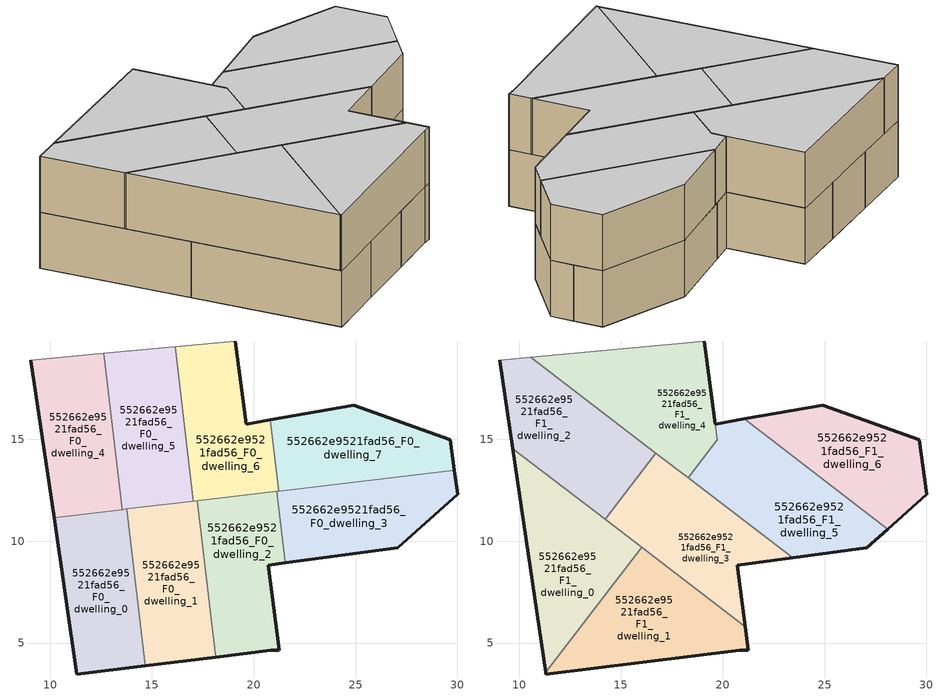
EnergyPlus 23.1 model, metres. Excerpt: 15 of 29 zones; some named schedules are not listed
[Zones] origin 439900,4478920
552662e9521fad56_F0_dwelling_0
 floor ground (EU_floor_Construction): 14.67,3.89 13.76,11.58 10.19,11.16 11.32,3.48 z0
 wall outside (EU_wall_Construction): 14.67,3.89 11.32,3.48 10.19,11.16 z0:3
 wall to 552662e9521fad56_F0_dwelling_1 (EU_wall_Construction): 13.76,11.58 14.67,3.89 z0:3
 wall to 552662e9521fad56_F0_dwelling_4 (EU_wall_Construction): 10.19,11.16 13.54,11.56 z0:3
 wall to 552662e9521fad56_F0_dwelling_5 (EU_wall_Construction): 13.54,11.56 13.76,11.58 z0:3
552662e9521fad56_F0_dwelling_1
 floor ground (EU_floor_Construction): 18.13,4.31 17.22,11.99 13.76,11.58 14.67,3.89 z0
 wall outside (EU_wall_Construction): 18.13,4.31 14.67,3.89 z0:3
 wall to 552662e9521fad56_F0_dwelling_2 (EU_wall_Construction): 17.22,11.99 18.13,4.31 z0:3
 wall to 552662e9521fad56_F0_dwelling_5 (EU_wall_Construction): 13.76,11.58 17.03,11.97 z0:3
 wall to 552662e9521fad56_F0_dwelling_6 (EU_wall_Construction): 17.03,11.97 17.22,11.99 z0:3
552662e9521fad56_F0_dwelling_2
 floor ground (EU_floor_Construction): 21.26,4.65 20.71,8.82 21.55,8.93 21.14,12.45 17.22,11.99 18.13,4.31 20.82,4.63 z0
 wall outside (EU_wall_Construction): 21.55,8.93 20.71,8.82 21.26,4.65 20.82,4.63 18.13,4.31 z0:3
 wall to 552662e9521fad56_F0_dwelling_3 (EU_wall_Construction): 21.14,12.45 21.55,8.93 z0:3
 wall to 552662e9521fad56_F0_dwelling_6 (EU_wall_Construction): 17.22,11.99 21.14,12.45 z0:3
 ceiling adiabatic (EU_roof_Construction): 21.14,12.45 21.33,10.79 19.43,12.25 z3
552662e9521fad56_F0_dwelling_3
 floor ground (EU_floor_Construction): 27.08,9.67 30.01,12.3 29.85,13.48 21.14,12.45 21.55,8.93 z0
 wall outside (EU_wall_Construction): 29.85,13.48 30.01,12.3 27.08,9.67 21.55,8.93 z0:3
 wall to 552662e9521fad56_F0_dwelling_7 (EU_wall_Construction): 21.22,12.46 29.85,13.48 z0:3
 wall to 552662e9521fad56_F0_dwelling_6 (EU_wall_Construction): 21.13,12.45 21.22,12.46 z0:3
552662e9521fad56_F0_dwelling_4
 floor ground (EU_floor_Construction): 13.54,11.56 12.63,19.23 9.06,18.89 10.19,11.16 z0
 wall outside (EU_wall_Construction): 10.19,11.16 9.06,18.89 z0:3
 wall to 552662e9521fad56_F0_dwelling_5 (EU_wall_Construction): 12.63,19.23 13.54,11.56 z0:3
 wall adiabatic (EU_wall_Construction): 9.06,18.89 12.63,19.23 z0:3
 ceiling adiabatic (EU_roof_Construction): 12.63,19.23 10.58,19.04 12.86,17.28 13.53,11.61 9.69,14.55 10.19,11.16 9.06,18.89 z3
552662e9521fad56_F0_dwelling_5
 floor ground (EU_floor_Construction): 17.03,11.97 16.13,19.56 12.63,19.23 13.54,11.56 z0
 wall to 552662e9521fad56_F0_dwelling_6 (EU_wall_Construction): 16.13,19.56 17.03,11.97 z0:3
 wall adiabatic (EU_wall_Construction): 12.63,19.23 16.13,19.56 z0:3
552662e9521fad56_F0_dwelling_6
 floor ground (EU_floor_Construction): 21.22,12.46 20.8,15.96 19.62,15.75 19.09,19.83 16.13,19.56 17.03,11.97 z0
 wall outside (EU_wall_Construction): 19.09,19.83 19.62,15.75 20.8,15.96 z0:3
 wall adiabatic (EU_wall_Construction): 16.13,19.56 19.09,19.83 z0:3
 wall to 552662e9521fad56_F0_dwelling_7 (EU_wall_Construction): 20.8,15.96 21.22,12.46 z0:3
552662e9521fad56_F0_dwelling_7
 floor ground (EU_floor_Construction): 29.85,13.48 29.66,14.97 24.92,16.68 20.8,15.96 21.22,12.46 z0
 wall outside (EU_wall_Construction): 20.8,15.96 24.92,16.68 29.66,14.97 29.85,13.48 z0:3
 ceiling adiabatic (EU_roof_Construction): 25.08,12.92 21.22,12.46 20.8,15.96 21.05,16 z3
552662e9521fad56_F1_dwelling_0
 floor to 552662e9521fad56_F0_dwelling_0 (EU_floor_Construction): 11.3,3.55 14.25,7.4 13.78,11.42 13.6,11.56 10.19,11.16 z3
 floor to 552662e9521fad56_F0_dwelling_1 (EU_floor_Construction): 14.25,7.4 16.02,9.71 13.78,11.42 z3
 floor to 552662e9521fad56_F0_dwelling_4 (EU_floor_Construction): 13.54,11.56 13.53,11.61 9.69,14.55 10.19,11.16 z3
 wall outside (EU_wall_Construction): 11.3,3.55 9.69,14.55 z3:6
 wall to 552662e9521fad56_F1_dwelling_1 (EU_wall_Construction): 16.02,9.71 11.3,3.55 z3:6
 wall to 552662e9521fad56_F1_dwelling_2 (EU_wall_Construction): 9.69,14.55 14.23,11.08 z3:6
 wall to 552662e9521fad56_F1_dwelling_3 (EU_wall_Construction): 14.23,11.08 16.02,9.71 z3:6
 ceiling to 552662e9521fad56_F2_dwelling_0 (EU_floor_Construction): 16.02,9.71 11.3,3.55 9.69,14.55 z6
552662e9521fad56_F1_dwelling_1
 floor to 552662e9521fad56_F0_dwelling_1 (EU_floor_Construction): 18.13,4.31 17.64,8.46 16.02,9.71 14.25,7.4 14.67,3.89 z3
 floor to 552662e9521fad56_F0_dwelling_0 (EU_floor_Construction): 14.67,3.89 14.25,7.4 11.3,3.55 11.32,3.48 z3
 floor to 552662e9521fad56_F0_dwelling_2 (EU_floor_Construction): 21.26,4.65 21.1,5.81 17.64,8.46 18.13,4.31 20.82,4.63 z3
 wall outside (EU_wall_Construction): 21.1,5.81 21.26,4.65 20.82,4.63 11.32,3.48 11.3,3.55 z3:6
 wall to 552662e9521fad56_F1_dwelling_3 (EU_wall_Construction): 16.02,9.71 21.1,5.81 z3:6
 ceiling to 552662e9521fad56_F2_dwelling_1 (EU_floor_Construction): 21.1,5.81 21.26,4.65 20.82,4.63 11.32,3.48 11.3,3.55 16.02,9.71 z6
552662e9521fad56_F1_dwelling_2
 floor adiabatic (EU_floor_Construction): 13.53,11.61 12.86,17.28 10.58,19.04 9.06,18.89 9.69,14.55 z3
 floor to 552662e9521fad56_F0_dwelling_0 (EU_floor_Construction): 13.78,11.42 13.76,11.58 13.6,11.56 z3
 floor to 552662e9521fad56_F0_dwelling_5 (EU_floor_Construction): 14.7,11.69 16.72,14.33 12.86,17.28 13.53,11.61 13.6,11.56 z3
 floor to 552662e9521fad56_F0_dwelling_1 (EU_floor_Construction): 14.23,11.08 14.7,11.69 13.76,11.58 13.78,11.42 z3
 wall outside (EU_wall_Construction): 9.69,14.55 9.06,18.89 z3:6
 wall adiabatic (EU_wall_Construction): 9.06,18.89 10.58,19.04 z3:6
 wall to 552662e9521fad56_F1_dwelling_3 (EU_wall_Construction): 16.72,14.33 14.23,11.08 z3:6
 wall to 552662e9521fad56_F1_dwelling_4 (EU_wall_Construction): 10.58,19.04 16.72,14.33 z3:6
 ceiling to 552662e9521fad56_F2_dwelling_2 (EU_floor_Construction): 16.72,14.33 14.23,11.08 9.69,14.55 9.06,18.89 10.58,19.04 z6
552662e9521fad56_F1_dwelling_3
 floor to 552662e9521fad56_F0_dwelling_2 (EU_floor_Construction): 21.1,5.81 20.71,8.81 20.71,8.82 21.55,8.93 21.33,10.79 19.43,12.25 17.22,11.99 17.64,8.46 z3
 floor to 552662e9521fad56_F0_dwelling_3 (EU_floor_Construction): 23.43,9.18 21.33,10.79 21.55,8.93 z3
 floor to 552662e9521fad56_F0_dwelling_6 (EU_floor_Construction): 19.43,12.25 16.75,14.3 17.03,11.97 z3
 floor to 552662e9521fad56_F0_dwelling_1 (EU_floor_Construction): 17.64,8.46 17.22,11.99 14.7,11.69 14.23,11.08 z3
 floor to 552662e9521fad56_F0_dwelling_5 (EU_floor_Construction): 17.03,11.97 16.75,14.3 16.72,14.33 14.7,11.69 z3
 wall outside (EU_wall_Construction): 23.43,9.18 20.71,8.82 20.71,8.81 21.1,5.81 z3:6
 wall to 552662e9521fad56_F1_dwelling_5 (EU_wall_Construction): 18.3,13.12 23.43,9.18 z3:6
 wall to 552662e9521fad56_F1_dwelling_4 (EU_wall_Construction): 16.72,14.33 18.3,13.12 z3:6
 ceiling to 552662e9521fad56_F2_dwelling_3 (EU_floor_Construction): 23.43,9.18 20.71,8.82 20.71,8.81 21.1,5.81 14.23,11.08 16.72,14.33 z6
552662e9521fad56_F1_dwelling_4
 floor to 552662e9521fad56_F0_dwelling_6 (EU_floor_Construction): 18.3,13.12 19.72,14.97 19.62,15.75 19.09,19.83 16.13,19.56 16.75,14.3 z3
 floor to 552662e9521fad56_F0_dwelling_5 (EU_floor_Construction): 16.75,14.3 16.13,19.56 12.63,19.23 12.86,17.28 z3
 floor to 552662e9521fad56_F0_dwelling_4 (EU_floor_Construction): 12.86,17.28 12.63,19.23 10.58,19.04 z3
 wall outside (EU_wall_Construction): 19.09,19.83 19.62,15.75 z3:6; 19.72,14.98,6 19.72,14.98,3 19.72,14.97,3
 wall adiabatic (EU_wall_Construction): 10.58,19.04 19.09,19.83 z3:6
 wall to 552662e9521fad56_F1_dwelling_5 (EU_wall_Construction): 19.72,14.97 18.3,13.12 / 19.62,15.75 19.72,14.98 z3:6
 ceiling to 552662e9521fad56_F2_dwelling_4 (EU_floor_Construction): 19.09,19.83 19.62,15.75 19.72,14.97 18.3,13.12 10.58,19.04 z6
552662e9521fad56_F1_dwelling_5
 floor to 552662e9521fad56_F0_dwelling_3 (EU_floor_Construction): 27.08,9.67 28.11,10.6 25.08,12.92 21.14,12.45 21.33,10.79 23.43,9.18 z3
 floor to 552662e9521fad56_F0_dwelling_6 (EU_floor_Construction): 21.22,12.46 20.8,15.96 19.62,15.75 19.72,14.97 18.3,13.12 19.43,12.25 z3
 floor adiabatic (EU_floor_Construction): 23.43,9.18 21.33,10.79 21.14,12.45 25.08,12.92 21.05,16 19.62,15.75 20.8,15.96 21.22,12.46 19.43,12.25 18.3,13.12 z3
 wall outside (EU_wall_Construction): 19.62,15.75 21.05,16 / 28.11,10.59 27.08,9.67 23.43,9.18 z3:6; 19.72,14.97,6 19.72,14.97,3 19.73,14.98,3
 wall to 552662e9521fad56_F1_dwelling_6 (EU_wall_Construction): 21.05,16 28.11,10.59 z3:6
 ceiling to 552662e9521fad56_F2_dwelling_5 (EU_floor_Construction): 28.11,10.59 27.08,9.67 23.43,9.18 18.3,13.12 19.73,14.98 19.62,15.75 21.05,16 z6
552662e9521fad56_F1_dwelling_6
 floor to 552662e9521fad56_F0_dwelling_7 (EU_floor_Construction): 29.85,13.48 29.66,14.97 24.92,16.68 21.05,16 25.08,12.92 z3
 floor to 552662e9521fad56_F0_dwelling_3 (EU_floor_Construction): 30.01,12.3 29.85,13.48 25.08,12.92 28.11,10.6 z3
 wall outside (EU_wall_Construction): 21.05,16 24.92,16.68 29.66,14.97 30.01,12.3 28.11,10.59 z3:6
 ceiling to 552662e9521fad56_F2_dwelling_6 (EU_floor_Construction): 29.66,14.97 30.01,12.3 28.11,10.59 21.05,16 24.92,16.68 z6
[Building]
EU S2 Campaign: North Axis=0; Terrain=City; Solar Distribution=FullExterior
[Site:Location]
Madrid: Latitude=40.5; Longitude=-3.5; Time Zone=1; Elevation=609
[SizingPeriod:WeatherFileDays]
AnnualSizingPeriod: Begin Month=1; Begin Day of Month=1; End Month=12; End Day of Month=31; Day of Week for Start Day=Monday; Use Weather File Daylight Saving Period=No; Use Weather File Rain and Snow Indicators=No
[MATERIAL]
EU_InternalMass_Material: Roughness=MediumRough; Thickness=0.1; Conductivity=1; Density=1800; Specific Heat=900; Thermal Absorptance=0.9; Solar Absorptance=0.7; Visible Absorptance=0.7
[MATERIAL:NOMASS] Roughness=MediumRough; Thermal Absorptance=0.9; Solar Absorptance=0.7; Visible Absorptance=0.7
Name | Thermal Resistance
EU_wall_NoMass | 0.459673
EU_roof_NoMass | 0.495815
EU_floor_NoMass | 0.788942
[CONSTRUCTION]
EU_wall_Construction: EU_wall_NoMass
EU_roof_Construction: EU_roof_NoMass
EU_floor_Construction: EU_floor_NoMass
EU_InternalMass_Construction: EU_InternalMass_Material
[ZONE] Type=1; Multiplier=1; Ceiling Height=autocalculate; Floor Area=autocalculate; Part of Total Floor Area=Yes
Name | Volume
552662e9521fad56_F0_dwelling_0 | 81.09375
552662e9521fad56_F1_dwelling_0 | 92.6492
552662e9521fad56_F0_dwelling_1 | 81.0571
552662e9521fad56_F1_dwelling_1 | 92.6554
552662e9521fad56_F0_dwelling_2 | 81.0714
552662e9521fad56_F1_dwelling_2 | 92.6499
552662e9521fad56_F0_dwelling_3; 552662e9521fad56_F0_dwelling_5 | 81.0692
552662e9521fad56_F1_dwelling_3 | 92.6517
552662e9521fad56_F0_dwelling_4 | 81.0747
552662e9521fad56_F1_dwelling_4 | 96.9866
552662e9521fad56_F1_dwelling_5 | 98.8989
552662e9521fad56_F0_dwelling_6 | 81.0619
552662e9521fad56_F1_dwelling_6 | 82.0869
552662e9521fad56_F0_dwelling_7 | 81.0798
[INTERNALMASS] Construction=EU_InternalMass_Construction
Name | Zone or ZoneList | Surface Area
552662e9521fad56_F0_dwelling_0_EU_InternalMass | 552662e9521fad56_F0_dwelling_0 | 27.0313
552662e9521fad56_F0_dwelling_1_EU_InternalMass | 552662e9521fad56_F0_dwelling_1 | 27.019
552662e9521fad56_F0_dwelling_2_EU_InternalMass | 552662e9521fad56_F0_dwelling_2 | 27.0236
552662e9521fad56_F0_dwelling_3_EU_InternalMass | 552662e9521fad56_F0_dwelling_3 | 27.0231
552662e9521fad56_F0_dwelling_4_EU_InternalMass | 552662e9521fad56_F0_dwelling_4 | 27.0249
552662e9521fad56_F0_dwelling_5_EU_InternalMass | 552662e9521fad56_F0_dwelling_5 | 27.0231
552662e9521fad56_F0_dwelling_6_EU_InternalMass | 552662e9521fad56_F0_dwelling_6 | 27.0206
552662e9521fad56_F0_dwelling_7_EU_InternalMass | 552662e9521fad56_F0_dwelling_7 | 27.0267
552662e9521fad56_F1_dwelling_0_EU_InternalMass | 552662e9521fad56_F1_dwelling_0 | 30.8848
552662e9521fad56_F1_dwelling_1_EU_InternalMass | 552662e9521fad56_F1_dwelling_1 | 30.886
552662e9521fad56_F1_dwelling_2_EU_InternalMass | 552662e9521fad56_F1_dwelling_2 | 30.8838
552662e9521fad56_F1_dwelling_3_EU_InternalMass | 552662e9521fad56_F1_dwelling_3 | 30.8839
552662e9521fad56_F1_dwelling_4_EU_InternalMass | 552662e9521fad56_F1_dwelling_4 | 32.3297
552662e9521fad56_F1_dwelling_5_EU_InternalMass | 552662e9521fad56_F1_dwelling_5 | 32.9661
552662e9521fad56_F1_dwelling_6_EU_InternalMass | 552662e9521fad56_F1_dwelling_6 | 27.3622
[OTHEREQUIPMENT] Fuel Type=Electricity; Design Level Calculation Method=Watts/Area; Power per Zone Floor Area=1; Fraction Latent=0; Fraction Radiant=0; Fraction Lost=0; Carbon Dioxide Generation Rate=0; EndUse Subcategory=EU_Step8_InternalGains
Name | Zone or ZoneList or Space or SpaceList | Schedule
EU_Step8_InternalGain_552662e9521fad56_F0_dwelling_0_f000 | 552662e9521fad56_F0_dwelling_0 | EU_Step8_GainSchedule_552662e9521fad56_F0_dwelling_0_f000
EU_Step8_InternalGain_552662e9521fad56_F0_dwelling_1_f000 | 552662e9521fad56_F0_dwelling_1 | EU_Step8_GainSchedule_552662e9521fad56_F0_dwelling_1_f000
EU_Step8_InternalGain_552662e9521fad56_F0_dwelling_2_f000 | 552662e9521fad56_F0_dwelling_2 | EU_Step8_GainSchedule_552662e9521fad56_F0_dwelling_2_f000
EU_Step8_InternalGain_552662e9521fad56_F0_dwelling_3_f000 | 552662e9521fad56_F0_dwelling_3 | EU_Step8_GainSchedule_552662e9521fad56_F0_dwelling_3_f000
EU_Step8_InternalGain_552662e9521fad56_F0_dwelling_4_f000 | 552662e9521fad56_F0_dwelling_4 | EU_Step8_GainSchedule_552662e9521fad56_F0_dwelling_4_f000
EU_Step8_InternalGain_552662e9521fad56_F0_dwelling_5_f000 | 552662e9521fad56_F0_dwelling_5 | EU_Step8_GainSchedule_552662e9521fad56_F0_dwelling_5_f000
EU_Step8_InternalGain_552662e9521fad56_F0_dwelling_6_f000 | 552662e9521fad56_F0_dwelling_6 | EU_Step8_GainSchedule_552662e9521fad56_F0_dwelling_6_f000
EU_Step8_InternalGain_552662e9521fad56_F0_dwelling_7_f000 | 552662e9521fad56_F0_dwelling_7 | EU_Step8_GainSchedule_552662e9521fad56_F0_dwelling_7_f000
EU_Step8_InternalGain_552662e9521fad56_F1_dwelling_0_f000 | 552662e9521fad56_F1_dwelling_0 | EU_Step8_GainSchedule_552662e9521fad56_F1_dwelling_0_f000
EU_Step8_InternalGain_552662e9521fad56_F1_dwelling_1_f000 | 552662e9521fad56_F1_dwelling_1 | EU_Step8_GainSchedule_552662e9521fad56_F1_dwelling_1_f000
EU_Step8_InternalGain_552662e9521fad56_F1_dwelling_2_f000 | 552662e9521fad56_F1_dwelling_2 | EU_Step8_GainSchedule_552662e9521fad56_F1_dwelling_2_f000
EU_Step8_InternalGain_552662e9521fad56_F1_dwelling_3_f000 | 552662e9521fad56_F1_dwelling_3 | EU_Step8_GainSchedule_552662e9521fad56_F1_dwelling_3_f000
EU_Step8_InternalGain_552662e9521fad56_F1_dwelling_4_f000 | 552662e9521fad56_F1_dwelling_4 | EU_Step8_GainSchedule_552662e9521fad56_F1_dwelling_4_f000
EU_Step8_InternalGain_552662e9521fad56_F1_dwelling_5_f000 | 552662e9521fad56_F1_dwelling_5 | EU_Step8_GainSchedule_552662e9521fad56_F1_dwelling_5_f000
EU_Step8_InternalGain_552662e9521fad56_F1_dwelling_6_f000 | 552662e9521fad56_F1_dwelling_6 | EU_Step8_GainSchedule_552662e9521fad56_F1_dwelling_6_f000
[ZONEVENTILATION:DESIGNFLOWRATE] Schedule=EU_AlwaysOn; Design Flow Rate Calculation Method=AirChanges/Hour; Air Changes per Hour=0.719161; Ventilation Type=Natural; Fan Pressure Rise=0; Fan Total Efficiency=1; Constant Term Coefficient=1; Temperature Term Coefficient=0; Velocity Term Coefficient=0; Velocity Squared Term Coefficient=0; Minimum Indoor Temperature=-100; Maximum Indoor Temperature=100; Delta Temperature=-100; Minimum Outdoor Temperature=-100; Maximum Outdoor Temperature=100; Maximum Wind Speed=40
Name | Zone or ZoneList or Space or SpaceList
EU_ConstantAir_552662e9521fad56_F0_dwelling_0 | 552662e9521fad56_F0_dwelling_0
EU_ConstantAir_552662e9521fad56_F0_dwelling_1 | 552662e9521fad56_F0_dwelling_1
EU_ConstantAir_552662e9521fad56_F0_dwelling_2 | 552662e9521fad56_F0_dwelling_2
EU_ConstantAir_552662e9521fad56_F0_dwelling_3 | 552662e9521fad56_F0_dwelling_3
EU_ConstantAir_552662e9521fad56_F0_dwelling_4 | 552662e9521fad56_F0_dwelling_4
EU_ConstantAir_552662e9521fad56_F0_dwelling_5 | 552662e9521fad56_F0_dwelling_5
EU_ConstantAir_552662e9521fad56_F0_dwelling_6 | 552662e9521fad56_F0_dwelling_6
EU_ConstantAir_552662e9521fad56_F0_dwelling_7 | 552662e9521fad56_F0_dwelling_7
EU_ConstantAir_552662e9521fad56_F1_dwelling_0 | 552662e9521fad56_F1_dwelling_0
EU_ConstantAir_552662e9521fad56_F1_dwelling_1 | 552662e9521fad56_F1_dwelling_1
EU_ConstantAir_552662e9521fad56_F1_dwelling_2 | 552662e9521fad56_F1_dwelling_2
EU_ConstantAir_552662e9521fad56_F1_dwelling_3 | 552662e9521fad56_F1_dwelling_3
EU_ConstantAir_552662e9521fad56_F1_dwelling_4 | 552662e9521fad56_F1_dwelling_4
EU_ConstantAir_552662e9521fad56_F1_dwelling_5 | 552662e9521fad56_F1_dwelling_5
EU_ConstantAir_552662e9521fad56_F1_dwelling_6 | 552662e9521fad56_F1_dwelling_6
[HVACTEMPLATE:THERMOSTAT] Constant Heating Setpoint=20; Constant Cooling Setpoint=50
EU_HeatOnly_552662e9521fad56_F0_dwelling_0; EU_HeatOnly_552662e9521fad56_F0_dwelling_1; EU_HeatOnly_552662e9521fad56_F0_dwelling_2; EU_HeatOnly_552662e9521fad56_F0_dwelling_3; EU_HeatOnly_552662e9521fad56_F0_dwelling_4; EU_HeatOnly_552662e9521fad56_F0_dwelling_5; EU_HeatOnly_552662e9521fad56_F0_dwelling_6; EU_HeatOnly_552662e9521fad56_F0_dwelling_7; EU_HeatOnly_552662e9521fad56_F1_dwelling_0; EU_HeatOnly_552662e9521fad56_F1_dwelling_1; EU_HeatOnly_552662e9521fad56_F1_dwelling_2; EU_HeatOnly_552662e9521fad56_F1_dwelling_3; EU_HeatOnly_552662e9521fad56_F1_dwelling_4; EU_HeatOnly_552662e9521fad56_F1_dwelling_5; EU_HeatOnly_552662e9521fad56_F1_dwelling_6; EU_HeatOnly_552662e9521fad56_F2_dwelling_0; EU_HeatOnly_552662e9521fad56_F2_dwelling_1; EU_HeatOnly_552662e9521fad56_F2_dwelling_2; EU_HeatOnly_552662e9521fad56_F2_dwelling_3; EU_HeatOnly_552662e9521fad56_F2_dwelling_4; EU_HeatOnly_552662e9521fad56_F2_dwelling_5; EU_HeatOnly_552662e9521fad56_F2_dwelling_6; EU_HeatOnly_552662e9521fad56_F3_dwelling_0; EU_HeatOnly_552662e9521fad56_F3_dwelling_1; EU_HeatOnly_552662e9521fad56_F3_dwelling_2; EU_HeatOnly_552662e9521fad56_F3_dwelling_3; EU_HeatOnly_552662e9521fad56_F3_dwelling_4; EU_HeatOnly_552662e9521fad56_F3_dwelling_5; EU_HeatOnly_552662e9521fad56_F3_dwelling_6
[HVACTEMPLATE:ZONE:IDEALLOADSAIRSYSTEM] System Availability Schedule=EU_AlwaysOn; Maximum Heating Supply Air Temperature=50; Minimum Cooling Supply Air Temperature=13; Maximum Heating Supply Air Humidity Ratio=0.0156; Minimum Cooling Supply Air Humidity Ratio=0.0077; Heating Limit=NoLimit; Cooling Limit=NoLimit; Heating Availability Schedule=EU_AlwaysOn; Cooling Availability Schedule=EU_CoolingOff; Dehumidification Control Type=ConstantSensibleHeatRatio; Cooling Sensible Heat Ratio=0.7; Dehumidification Setpoint=60; Humidification Control Type=None; Humidification Setpoint=30; Outdoor Air Method=None; Outdoor Air Flow Rate per Person=0.00944; Outdoor Air Flow Rate per Zone Floor Area=0; Outdoor Air Flow Rate per Zone=0; Demand Controlled Ventilation Type=None; Outdoor Air Economizer Type=NoEconomizer; Heat Recovery Type=None; Sensible Heat Recovery Effectiveness=0.7; Latent Heat Recovery Effectiveness=0.65
Name | Template Thermostat
552662e9521fad56_F0_dwelling_0 | EU_HeatOnly_552662e9521fad56_F0_dwelling_0
552662e9521fad56_F0_dwelling_1 | EU_HeatOnly_552662e9521fad56_F0_dwelling_1
552662e9521fad56_F0_dwelling_2 | EU_HeatOnly_552662e9521fad56_F0_dwelling_2
552662e9521fad56_F0_dwelling_3 | EU_HeatOnly_552662e9521fad56_F0_dwelling_3
552662e9521fad56_F0_dwelling_4 | EU_HeatOnly_552662e9521fad56_F0_dwelling_4
552662e9521fad56_F0_dwelling_5 | EU_HeatOnly_552662e9521fad56_F0_dwelling_5
552662e9521fad56_F0_dwelling_6 | EU_HeatOnly_552662e9521fad56_F0_dwelling_6
552662e9521fad56_F0_dwelling_7 | EU_HeatOnly_552662e9521fad56_F0_dwelling_7
552662e9521fad56_F1_dwelling_0 | EU_HeatOnly_552662e9521fad56_F1_dwelling_0
552662e9521fad56_F1_dwelling_1 | EU_HeatOnly_552662e9521fad56_F1_dwelling_1
552662e9521fad56_F1_dwelling_2 | EU_HeatOnly_552662e9521fad56_F1_dwelling_2
552662e9521fad56_F1_dwelling_3 | EU_HeatOnly_552662e9521fad56_F1_dwelling_3
552662e9521fad56_F1_dwelling_4 | EU_HeatOnly_552662e9521fad56_F1_dwelling_4
552662e9521fad56_F1_dwelling_5 | EU_HeatOnly_552662e9521fad56_F1_dwelling_5
552662e9521fad56_F1_dwelling_6 | EU_HeatOnly_552662e9521fad56_F1_dwelling_6
